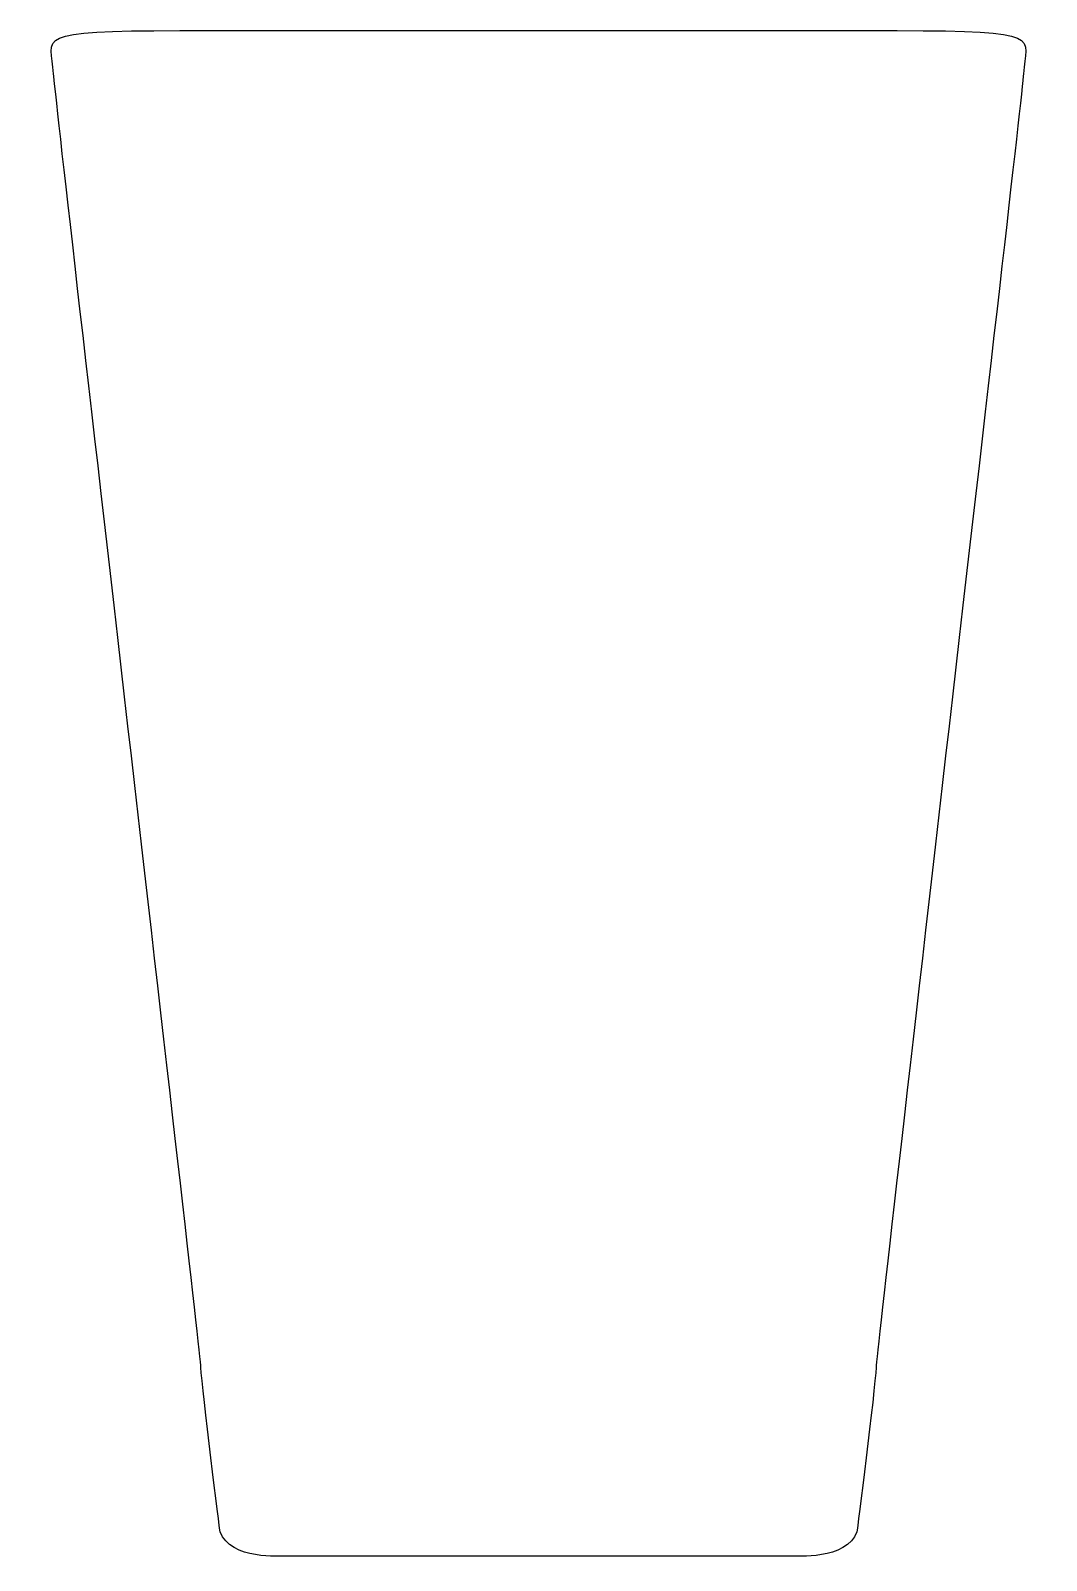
# Model space of a CAD drawing. Header units: centimetres. Extents: x -5.1 to 5.1, y -7.8 to 7.7.
import ezdxf

# ---------------------------------------------------------------- set-up
doc = ezdxf.new("R2010")
doc.units = ezdxf.units.CM
doc.header["$MEASUREMENT"] = 0
doc.layers.add('Camada 1', color=7, linetype='Continuous')

msp = doc.modelspace()

# ---------------------------------------------------------------- linework, layer by layer
at = {"layer": 'Camada 1'}
msp.add_open_spline([(3.62981, 7.7168), (2.1618, 7.7168), (0.1186, 7.7168), (0.00277, 7.7168), (0.00277, 7.7168), (-0.00056, 7.7168), (-0.00284, 7.7168), (-0.00284, 7.7168), (-0.00284, 7.7168), (-0.11878, 7.7168), (-2.16189, 7.7168), (-3.62985, 7.7168), (-3.62985, 7.7168), (-5.141, 7.7168), (-4.93748, 7.65872), (-4.90846, 7.28087), (-4.90846, 7.28087), (-4.87941, 6.90315), (-3.42637, -5.58349), (-3.41663, -5.80621), (-3.41663, -5.80621), (-3.40697, -6.02891), (-3.22298, -7.46748), (-3.22298, -7.46748), (-3.22298, -7.46748), (-3.1213, -7.75807), (-2.58356, -7.71447), (-2.58356, -7.71447), (-2.58356, -7.71447), (-2.58356, -7.71447), (-0.00284, -7.71447), (-0.00284, -7.71447), (-0.00284, -7.71447), (-0.00284, -7.71447), (0.00277, -7.71447), (0.00277, -7.71447), (0.00277, -7.71447), (0.00277, -7.71447), (2.58362, -7.71447), (2.58362, -7.71447), (2.58362, -7.71447), (2.58362, -7.71447), (3.1212, -7.75807), (3.22301, -7.46748), (3.22301, -7.46748), (3.22301, -7.46748), (3.40697, -6.02891), (3.41663, -5.80621), (3.41663, -5.80621), (3.42639, -5.58346), (4.87943, 6.90316), (4.90848, 7.2809), (4.90848, 7.2809), (4.93754, 7.65872), (5.14087, 7.7168), (3.62981, 7.7168)], degree=3, knots=[0, 0, 0, 0, 0.06666667, 0.06666667, 0.06666667, 0.06666667, 0.13333333, 0.13333333, 0.13333333, 0.13333333, 0.2, 0.2, 0.2, 0.2, 0.26666667, 0.26666667, 0.26666667, 0.26666667, 0.33333333, 0.33333333, 0.33333333, 0.33333333, 0.4, 0.4, 0.4, 0.4, 0.46666667, 0.46666667, 0.46666667, 0.46666667, 0.53333333, 0.53333333, 0.53333333, 0.53333333, 0.6, 0.6, 0.6, 0.6, 0.66666667, 0.66666667, 0.66666667, 0.66666667, 0.73333333, 0.73333333, 0.73333333, 0.73333333, 0.8, 0.8, 0.8, 0.8, 0.86666667, 0.86666667, 0.86666667, 0.86666667, 1, 1, 1, 1], dxfattribs=at)

doc.saveas('drawing.dxf')
